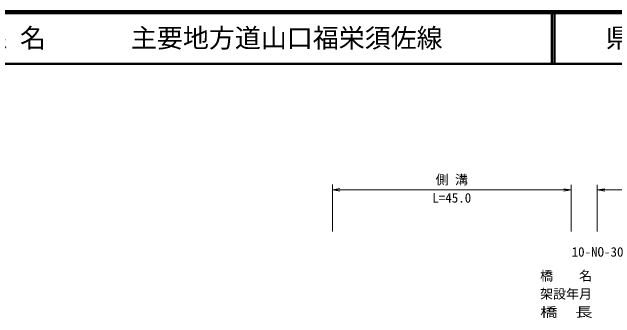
# Model space of a CAD drawing. Units: millimetres, scale not verified. Extents: x 40000 to 680000, y 20000 to 380000.
# Drawn here: x 193842 to 309915, y 321083 to 380000 of the extents above; entities that cross this region are included whole.
import ezdxf
from ezdxf.enums import TextEntityAlignment as Align

# ---------------------------------------------------------------- set-up
doc = ezdxf.new("R2010")
doc.units = ezdxf.units.MM
doc.header["$LTSCALE"] = 1000
for name, color, linetype, lineweight in [('M-STR-STR1', 1, 'Continuous', 13), ('M-STR-STR3', 7, 'Continuous', 13), ('M-TTL', 2, 'Continuous', 140), ('M-TTL-LINE', 7, 'Continuous', 50), ('M-TTL-TXT', 7, 'Continuous', 13)]:
    doc.layers.add(name, color=color, linetype=linetype, lineweight=lineweight)
doc.styles.add('ＭＳ ゴシック', font='')
doc.styles.get('ＭＳ ゴシック').set_extended_font_data('MS Gothic')

# ---------------------------------------------------------------- blocks, each defined once
blk = doc.blocks.new('open_arrow')
at = {"color": 0, "linetype": 'Continuous', "lineweight": -2}
blk.add_lwpolyline([(7.5, 1.25), (0, 0), (7.5, -1.25)], dxfattribs=at)

msp = doc.modelspace()

# ---------------------------------------------------------------- linework, layer by layer
at = {"layer": 'M-STR-STR3'}
for p, q in [((255510, 346757), (255507, 337757)), ((301510, 346741), (301507, 337741)), ((306510, 346740), (306507, 337740)), ((255510, 345757), (301510, 345741)), ((306510, 345740), (378510, 345715))]:
    msp.add_line(p, q, dxfattribs=at)
at = {"layer": 'M-TTL'}
msp.add_line((680000, 380000), (40000, 380000), dxfattribs=at)
at = {"layer": 'M-TTL-LINE'}
for p, q in [((297750, 380000), (297750, 370000)), ((298250, 380000), (298250, 370000)), ((40000, 370000), (680000, 370000))]:
    msp.add_line(p, q, dxfattribs=at)

# ---------------------------------------------------------------- block references
at = {"layer": 'M-STR-STR3', "xscale": 193, "yscale": 193}
for p in [(255510, 345757), (306510, 345740)]:
    msp.add_blockref('open_arrow', p, dxfattribs=at)
at = {"layer": 'M-STR-STR3', "xscale": 193, "yscale": 193, "rotation": 180}
msp.add_blockref('open_arrow', (301510, 345741), dxfattribs=at)

# ---------------------------------------------------------------- texts
at = {"layer": 'M-STR-STR1', "style": 'ＭＳ ゴシック'}
for s, p in [('10-NO-30', (301581, 332339)), ('橋\u3000\u3000名', (295504, 327744)), ('架設年月', (295502, 324244))]:
    msp.add_text(s, height=1833, rotation=359.98, dxfattribs=at).set_placement(p, align=Align.BOTTOM_LEFT)
at = {"layer": 'M-STR-STR1', "style": 'ＭＳ ゴシック', "width": 1.35}
msp.add_text('橋  長', height=1833, rotation=359.98, dxfattribs=at).set_placement((295501, 320744), align=Align.BOTTOM_LEFT)
at = {"layer": 'M-STR-STR3', "style": 'ＭＳ ゴシック'}
for s, p in [('側 溝', (275385, 346250)), ('L=45.0', (274759, 342751))]:
    msp.add_text(s, height=1833, rotation=359.98, dxfattribs=at).set_placement(p, align=Align.BOTTOM_LEFT)
at = {"layer": 'M-TTL-TXT', "style": 'ＭＳ ゴシック'}
for s, p in [('路 線 名', (180380, 375000)), ('主要地方道山口福栄須佐線', (216734, 375000))]:
    msp.add_text(s, height=3666, dxfattribs=at).set_placement(p, align=Align.MIDDLE_LEFT)
msp.add_text('県\u3000名', height=3666, dxfattribs=at).set_placement((315625, 375000), align=Align.MIDDLE_CENTER)

doc.saveas('drawing.dxf')
